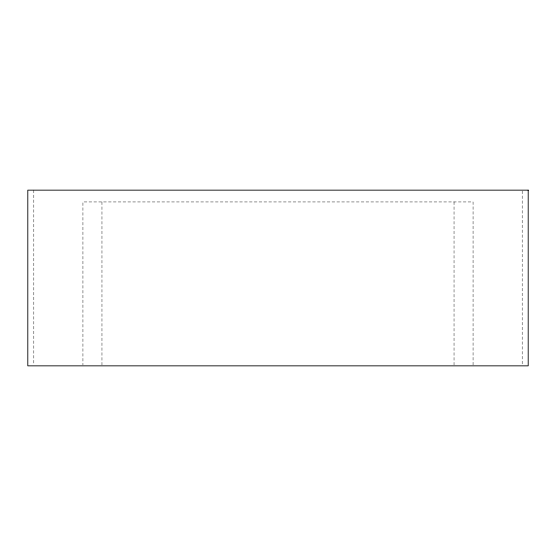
<?xml version="1.0" encoding="UTF-8"?>
<svg xmlns="http://www.w3.org/2000/svg" width="556" height="556" viewBox="0 0 556 556"><rect width="100%" height="100%" fill="white"/><g stroke="black" fill="none" stroke-linecap="round" stroke-linejoin="round"><path stroke-width="0.42" stroke-dasharray="2.78 2.08" d="M522.181 191.014L522.181 364.986M473.066 364.979L473.066 201.946L82.934 201.946L82.934 364.979M454.037 201.946L454.037 364.979M101.963 201.946L101.963 364.979M33.819 190.152L33.819 364.986"/><path stroke-width="0.83" d="M528.2 190.152L27.8 190.152L27.8 365.848L528.2 365.848L528.2 190.152"/></g></svg>
